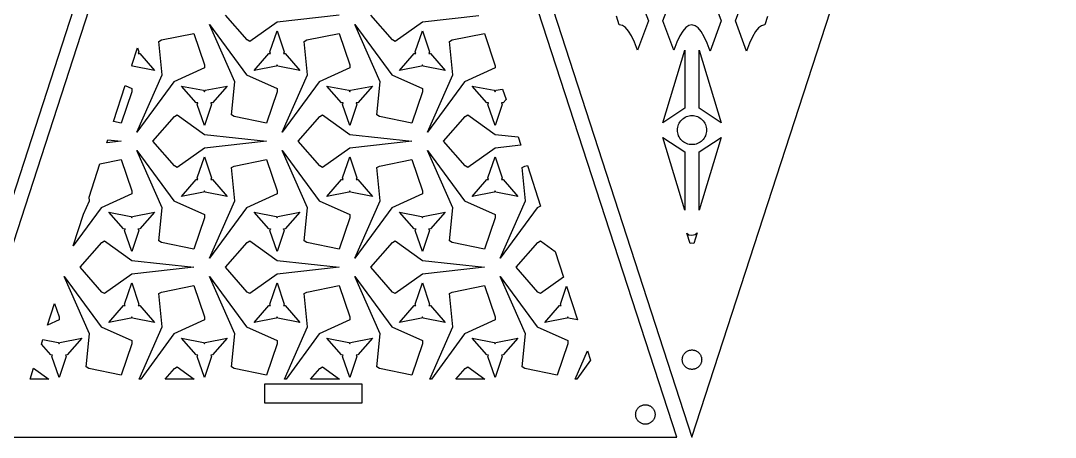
# Model space of a CAD drawing. Header units: metres. Extents: x 20 to 717, y 20 to 251.
# Drawn here: x 503.5 to 717.1, y 20 to 105.9 of the extents above; entities that cross this region are included whole.
import ezdxf

# ---------------------------------------------------------------- set-up
doc = ezdxf.new("R2010")
doc.units = ezdxf.units.M

msp = doc.modelspace()

# ---------------------------------------------------------------- linework, layer by layer
for p, q in [((485.772, 20.0001), (560.772, 250.826)), ((563.926, 250.826), (488.926, 20)), ((638.926, 20), (563.926, 250.826)), ((567.081, 250.826), (642.081, 20.0001)), ((642.081, 20.0001), (717.081, 250.826)), ((630.831, 111.826), (633.081, 105.826)), ((636.081, 105.826), (638.331, 111.826)), ((645.831, 112.071), (648.081, 105.826)), ((651.081, 105.826), (653.331, 112.071)), ((550.27, 101.907), (545.76, 107.01)), ((569.253, 107.01), (556.425, 105.59)), ((580.27, 101.907), (575.76, 107.01)), ((598.08, 106.88), (586.425, 105.59)), ((627.076, 105.013), (626.497, 106.794)), ((547.698, 93.3086), (542.512, 105.128)), ((542.512, 105.128), (550.156, 94.7285)), ((556.425, 105.59), (550.832, 101.583)), ((577.698, 93.3086), (572.512, 105.128)), ((572.512, 105.128), (580.156, 94.7285)), ((586.425, 105.59), (580.832, 101.583)), ((627.081, 105.016), (627.076, 105.013)), ((627.706, 104.888), (627.081, 105.016)), ((628.331, 104.465), (627.706, 104.888)), ((633.081, 105.826), (630.831, 99.8263)), ((638.331, 99.8263), (636.081, 105.826)), ((641.456, 104.888), (640.831, 104.465)), ((642.081, 105.016), (641.456, 104.888)), ((642.706, 104.848), (642.081, 105.016)), ((643.331, 104.383), (642.706, 104.848)), ((648.081, 105.826), (645.831, 99.5812)), ((653.331, 99.5812), (651.081, 105.826)), ((656.456, 104.848), (655.831, 104.383)), ((657.081, 105.016), (656.456, 104.848)), ((657.086, 105.015), (657.081, 105.016)), ((657.651, 106.753), (657.086, 105.015)), ((532.587, 101.902), (539.259, 103.257)), ((539.259, 103.257), (541.423, 96.8027)), ((554.929, 99.4346), (556.426, 103.787)), ((556.426, 103.787), (557.922, 99.4346)), ((562.587, 101.902), (569.259, 103.257)), ((569.259, 103.257), (571.423, 96.8027)), ((584.929, 99.4346), (586.426, 103.787)), ((586.426, 103.787), (587.922, 99.4346)), ((592.587, 101.902), (599.257, 103.256)), ((599.257, 103.256), (601.423, 96.5898)), ((628.956, 103.748), (628.331, 104.465)), ((629.581, 102.736), (628.956, 103.748)), ((630.206, 101.429), (629.581, 102.736)), ((639.581, 102.736), (638.956, 101.429)), ((640.206, 103.748), (639.581, 102.736)), ((640.831, 104.465), (640.206, 103.748)), ((643.956, 103.625), (643.331, 104.383)), ((644.581, 102.572), (643.956, 103.625)), ((645.206, 101.225), (644.581, 102.572)), ((654.581, 102.572), (653.956, 101.225)), ((655.206, 103.625), (654.581, 102.572)), ((655.831, 104.383), (655.206, 103.625)), ((532.024, 101.578), (532.587, 101.902)), ((532.697, 94.7305), (532.024, 101.578)), ((550.832, 101.583), (550.27, 101.907)), ((562.024, 101.578), (562.587, 101.902)), ((562.697, 94.7305), (562.024, 101.578)), ((580.832, 101.583), (580.27, 101.907)), ((592.024, 101.578), (592.587, 101.902)), ((592.697, 94.7305), (592.024, 101.578)), ((630.831, 99.8263), (630.206, 101.429)), ((638.956, 101.429), (638.331, 99.8263)), ((645.831, 99.5812), (645.206, 101.225)), ((653.956, 101.225), (653.331, 99.5812)), ((526.475, 96.7295), (527.63, 100.285)), ((527.63, 100.285), (527.922, 99.4346)), ((527.767, 99.127), (527.759, 99.1221)), ((527.759, 99.1221), (527.764, 99.1221)), ((527.764, 99.1221), (527.761, 99.1162)), ((527.761, 99.1162), (527.771, 99.1221)), ((527.922, 99.4346), (527.767, 99.127)), ((527.771, 99.1221), (528.114, 99.1025)), ((528.114, 99.1025), (531.135, 95.6299)), ((551.717, 95.6299), (554.738, 99.1025)), ((554.738, 99.1025), (555.083, 99.1221)), ((555.085, 99.127), (554.929, 99.4346)), ((555.083, 99.1221), (555.09, 99.1172)), ((555.093, 99.1221), (555.085, 99.127)), ((555.09, 99.1172), (555.087, 99.1221)), ((555.087, 99.1221), (555.093, 99.1221)), ((557.767, 99.127), (557.759, 99.1221)), ((557.759, 99.1221), (557.764, 99.1221)), ((557.764, 99.1221), (557.761, 99.1162)), ((557.761, 99.1162), (557.771, 99.1221)), ((557.922, 99.4346), (557.767, 99.127)), ((557.771, 99.1221), (558.114, 99.1025)), ((558.114, 99.1025), (561.135, 95.6299)), ((581.717, 95.6299), (584.738, 99.1025)), ((584.738, 99.1025), (585.083, 99.1221)), ((585.085, 99.127), (584.929, 99.4346)), ((585.083, 99.1221), (585.09, 99.1172)), ((585.093, 99.1221), (585.085, 99.127)), ((585.09, 99.1172), (585.087, 99.1221)), ((585.087, 99.1221), (585.093, 99.1221)), ((587.767, 99.127), (587.759, 99.1221)), ((587.759, 99.1221), (587.764, 99.1221)), ((587.764, 99.1221), (587.761, 99.1162)), ((587.761, 99.1162), (587.771, 99.1221)), ((587.922, 99.4346), (587.767, 99.127)), ((587.771, 99.1221), (588.114, 99.1025)), ((588.114, 99.1025), (591.135, 95.6299)), ((636.081, 84.8263), (640.581, 99.8253)), ((640.581, 99.8253), (640.581, 87.8263)), ((643.581, 87.8263), (643.581, 99.8253)), ((643.581, 99.8253), (648.081, 84.8263)), ((526.618, 96.5107), (526.475, 96.7295)), ((531.135, 95.6299), (526.618, 96.5107)), ((541.423, 96.1514), (535.157, 93.3105)), ((541.423, 96.8027), (541.423, 96.1514)), ((556.235, 96.5098), (551.717, 95.6299)), ((556.422, 96.7979), (556.235, 96.5098)), ((556.426, 96.8037), (556.422, 96.8096)), ((556.422, 96.8096), (556.422, 96.7979)), ((556.429, 96.8086), (556.426, 96.8037)), ((556.429, 96.7988), (556.429, 96.8086)), ((556.618, 96.5107), (556.429, 96.7988)), ((561.135, 95.6299), (556.618, 96.5107)), ((571.423, 96.1514), (565.157, 93.3105)), ((571.423, 96.8027), (571.423, 96.1514)), ((586.235, 96.5098), (581.717, 95.6299)), ((586.422, 96.7979), (586.235, 96.5098)), ((586.426, 96.8037), (586.422, 96.8096)), ((586.422, 96.8096), (586.422, 96.7979)), ((586.429, 96.8086), (586.426, 96.8037)), ((586.429, 96.7988), (586.429, 96.8086)), ((586.618, 96.5107), (586.429, 96.7988)), ((591.135, 95.6299), (586.618, 96.5107)), ((601.423, 96.1514), (595.157, 93.3105)), ((601.423, 96.5898), (601.423, 96.1514)), ((527.511, 82.9082), (532.697, 94.7305)), ((550.156, 94.7285), (556.422, 91.8877)), ((557.511, 82.9082), (562.697, 94.7305)), ((580.156, 94.7285), (586.422, 91.8877)), ((587.511, 82.9082), (592.697, 94.7305)), ((522.696, 85.0996), (525.097, 92.4883)), ((525.097, 92.4883), (526.422, 91.8877)), ((526.422, 91.8877), (526.422, 91.2363)), ((535.157, 93.3105), (527.511, 82.9082)), ((539.739, 88.9365), (536.717, 92.4082)), ((536.717, 92.4082), (541.236, 91.5283)), ((541.618, 91.5283), (546.135, 92.4082)), ((546.135, 92.4082), (543.115, 88.9355)), ((547.025, 86.4609), (547.698, 93.3086)), ((556.422, 91.8877), (556.422, 91.2363)), ((565.157, 93.3105), (557.511, 82.9082)), ((569.739, 88.9365), (566.717, 92.4082)), ((566.717, 92.4082), (571.236, 91.5283)), ((571.618, 91.5283), (576.135, 92.4082)), ((576.135, 92.4082), (573.115, 88.9355)), ((577.025, 86.4609), (577.698, 93.3086)), ((586.422, 91.8877), (586.422, 91.2363)), ((595.157, 93.3105), (587.511, 82.9082)), ((599.739, 88.9365), (596.717, 92.4082)), ((596.717, 92.4082), (601.236, 91.5283)), ((526.422, 91.2363), (524.259, 84.7822)), ((541.236, 91.5283), (541.423, 91.2402)), ((541.423, 91.2402), (541.423, 91.2295)), ((541.423, 91.2295), (541.427, 91.2354)), ((541.427, 91.2354), (541.43, 91.2305)), ((541.43, 91.2402), (541.618, 91.5283)), ((541.43, 91.2305), (541.43, 91.2402)), ((556.422, 91.2363), (554.259, 84.7822)), ((571.236, 91.5283), (571.423, 91.2402)), ((571.423, 91.2402), (571.423, 91.2295)), ((571.423, 91.2295), (571.426, 91.2354)), ((571.426, 91.2354), (571.43, 91.2305)), ((571.43, 91.2402), (571.618, 91.5283)), ((571.43, 91.2305), (571.43, 91.2402)), ((586.422, 91.2363), (584.259, 84.7822)), ((601.236, 91.5283), (601.423, 91.2402)), ((601.423, 91.2402), (601.423, 91.2295)), ((601.423, 91.2295), (601.427, 91.2354)), ((601.427, 91.2354), (601.43, 91.2305)), ((601.43, 91.2402), (601.618, 91.5283)), ((601.43, 91.2305), (601.43, 91.2402)), ((601.618, 91.5283), (602.982, 91.7939)), ((602.982, 91.7939), (603.694, 89.6016)), ((540.083, 88.917), (539.739, 88.9365)), ((539.929, 88.6045), (540.085, 88.9111)), ((541.426, 84.252), (539.929, 88.6045)), ((540.09, 88.9219), (540.083, 88.917)), ((540.085, 88.9111), (540.094, 88.916)), ((540.087, 88.917), (540.09, 88.9219)), ((540.094, 88.916), (540.087, 88.917)), ((542.922, 88.6045), (541.426, 84.252)), ((542.765, 88.916), (542.759, 88.916)), ((542.759, 88.916), (542.767, 88.9111)), ((542.772, 88.916), (542.761, 88.9229)), ((542.761, 88.9229), (542.765, 88.916)), ((542.767, 88.9111), (542.922, 88.6045)), ((543.115, 88.9355), (542.772, 88.916)), ((570.083, 88.917), (569.739, 88.9365)), ((569.929, 88.6045), (570.085, 88.9111)), ((571.426, 84.252), (569.929, 88.6045)), ((570.09, 88.9219), (570.083, 88.917)), ((570.085, 88.9111), (570.094, 88.916)), ((570.087, 88.917), (570.09, 88.9219)), ((570.094, 88.916), (570.087, 88.917)), ((572.922, 88.6045), (571.426, 84.252)), ((572.765, 88.916), (572.759, 88.916)), ((572.759, 88.916), (572.767, 88.9111)), ((572.772, 88.916), (572.761, 88.9229)), ((572.761, 88.9229), (572.765, 88.916)), ((572.767, 88.9111), (572.922, 88.6045)), ((573.115, 88.9355), (572.772, 88.916)), ((600.083, 88.917), (599.739, 88.9365)), ((599.929, 88.6045), (600.085, 88.9111)), ((601.426, 84.252), (599.929, 88.6045)), ((600.09, 88.9219), (600.083, 88.917)), ((600.085, 88.9111), (600.094, 88.916)), ((600.087, 88.917), (600.09, 88.9219)), ((600.094, 88.916), (600.087, 88.917)), ((602.922, 88.6045), (601.426, 84.252)), ((602.765, 88.916), (602.759, 88.916)), ((602.759, 88.916), (602.767, 88.9111)), ((602.772, 88.916), (602.761, 88.9229)), ((602.761, 88.9229), (602.765, 88.916)), ((602.767, 88.9111), (602.922, 88.6045)), ((603.115, 88.9355), (602.772, 88.916)), ((603.694, 89.6016), (603.115, 88.9355)), ((640.581, 87.8263), (636.081, 84.8263)), ((648.081, 84.8263), (643.581, 87.8263)), ((530.76, 81.0283), (535.269, 86.1309)), ((535.269, 86.1309), (535.832, 86.4551)), ((535.832, 86.4551), (541.425, 82.4492)), ((547.587, 86.1367), (547.025, 86.4609)), ((554.259, 84.7822), (547.587, 86.1367)), ((560.76, 81.0283), (565.269, 86.1309)), ((565.269, 86.1309), (565.832, 86.4551)), ((565.832, 86.4551), (571.425, 82.4492)), ((577.587, 86.1367), (577.025, 86.4609)), ((584.259, 84.7822), (577.587, 86.1367)), ((590.76, 81.0283), (595.269, 86.1309)), ((595.269, 86.1309), (595.832, 86.4551)), ((595.832, 86.4551), (601.425, 82.4492)), ((639.761, 85.2296), (639.96, 85.4474)), ((639.96, 85.4474), (640.177, 85.6456)), ((640.177, 85.6456), (640.414, 85.8204)), ((640.414, 85.8204), (640.667, 85.9728)), ((640.667, 85.9728), (640.932, 86.0988)), ((640.932, 86.0988), (641.21, 86.1974)), ((641.21, 86.1974), (641.496, 86.2687)), ((641.496, 86.2687), (641.787, 86.3116)), ((641.787, 86.3116), (642.081, 86.3263)), ((642.081, 86.3263), (642.375, 86.3116)), ((642.375, 86.3116), (642.666, 86.2687)), ((642.666, 86.2687), (642.952, 86.1974)), ((642.952, 86.1974), (643.229, 86.0988)), ((643.229, 86.0988), (643.495, 85.9728)), ((643.495, 85.9728), (643.748, 85.8204)), ((643.748, 85.8204), (643.984, 85.6456)), ((643.984, 85.6456), (644.202, 85.4474)), ((644.202, 85.4474), (644.4, 85.2296)), ((524.259, 84.7822), (522.696, 85.0996)), ((639.081, 83.3263), (639.095, 83.6202)), ((639.095, 83.0323), (639.081, 83.3263)), ((639.095, 83.6202), (639.138, 83.9113)), ((639.138, 83.9113), (639.21, 84.1974)), ((639.21, 84.1974), (639.309, 84.4747)), ((639.309, 84.4747), (639.435, 84.7404)), ((639.435, 84.7404), (639.587, 84.9933)), ((639.587, 84.9933), (639.761, 85.2296)), ((644.4, 85.2296), (644.575, 84.9933)), ((644.575, 84.9933), (644.726, 84.7404)), ((644.726, 84.7404), (644.852, 84.4747)), ((644.852, 84.4747), (644.952, 84.1974)), ((644.952, 84.1974), (645.023, 83.9113)), ((645.023, 83.9113), (645.066, 83.6202)), ((645.066, 83.6202), (645.081, 83.3263)), ((645.081, 83.3263), (645.066, 83.0323)), ((521.266, 80.6982), (521.473, 81.3369)), ((521.473, 81.3369), (524.253, 81.0283)), ((541.425, 82.4492), (554.253, 81.0283)), ((571.425, 82.4492), (584.253, 81.0283)), ((601.425, 82.4492), (606.189, 81.9219)), ((606.189, 81.9219), (606.75, 80.1982)), ((636.081, 81.8263), (640.581, 78.8263)), ((640.581, 66.8273), (636.081, 81.8263)), ((639.138, 82.7413), (639.095, 83.0323)), ((639.21, 82.4552), (639.138, 82.7413)), ((639.309, 82.1779), (639.21, 82.4552)), ((639.435, 81.9122), (639.309, 82.1779)), ((639.587, 81.6593), (639.435, 81.9122)), ((639.761, 81.423), (639.587, 81.6593)), ((639.96, 81.2052), (639.761, 81.423)), ((640.177, 81.007), (639.96, 81.2052)), ((643.581, 78.8263), (648.081, 81.8263)), ((648.081, 81.8263), (643.581, 66.8273)), ((644.202, 81.2052), (643.984, 81.007)), ((644.4, 81.423), (644.202, 81.2052)), ((644.575, 81.6593), (644.4, 81.423)), ((644.726, 81.9122), (644.575, 81.6593)), ((644.852, 82.1779), (644.726, 81.9122)), ((644.952, 82.4552), (644.852, 82.1779)), ((645.023, 82.7413), (644.952, 82.4552)), ((645.066, 83.0323), (645.023, 82.7413)), ((524.253, 81.0283), (521.266, 80.6982)), ((532.698, 67.3281), (527.512, 79.1475)), ((527.512, 79.1475), (535.156, 68.7471)), ((535.27, 75.9268), (530.76, 81.0283)), ((541.425, 79.6094), (535.832, 75.6025)), ((554.253, 81.0283), (541.425, 79.6094)), ((562.698, 67.3281), (557.512, 79.1475)), ((557.512, 79.1475), (565.156, 68.7471)), ((565.27, 75.9268), (560.76, 81.0283)), ((571.425, 79.6094), (565.832, 75.6025)), ((584.253, 81.0283), (571.425, 79.6094)), ((592.698, 67.3281), (587.512, 79.1475)), ((587.512, 79.1475), (595.156, 68.7471)), ((595.27, 75.9268), (590.76, 81.0283)), ((601.425, 79.6094), (595.832, 75.6025)), ((606.75, 80.1982), (601.425, 79.6094)), ((640.414, 80.8322), (640.177, 81.007)), ((640.667, 80.6798), (640.414, 80.8322)), ((640.932, 80.5548), (640.667, 80.6798)), ((641.21, 80.4552), (640.932, 80.5548)), ((641.496, 80.3839), (641.21, 80.4552)), ((641.787, 80.3409), (641.496, 80.3839)), ((642.081, 80.3263), (641.787, 80.3409)), ((642.375, 80.3409), (642.081, 80.3263)), ((642.666, 80.3839), (642.375, 80.3409)), ((642.952, 80.4552), (642.666, 80.3839)), ((643.229, 80.5548), (642.952, 80.4552)), ((643.495, 80.6798), (643.229, 80.5548)), ((643.748, 80.8322), (643.495, 80.6798)), ((643.984, 81.007), (643.748, 80.8322)), ((519.864, 76.3838), (524.259, 77.2754)), ((524.259, 77.2754), (526.423, 70.8213)), ((539.929, 73.4541), (541.426, 77.8057)), ((541.426, 77.8057), (542.922, 73.4541)), ((547.587, 75.9219), (554.259, 77.2754)), ((554.259, 77.2754), (556.423, 70.8213)), ((569.929, 73.4541), (571.426, 77.8057)), ((571.426, 77.8057), (572.922, 73.4541)), ((577.587, 75.9219), (584.259, 77.2754)), ((584.259, 77.2754), (586.423, 70.8213)), ((599.929, 73.4541), (601.426, 77.8057)), ((601.426, 77.8057), (602.922, 73.4541)), ((640.581, 78.8263), (640.581, 66.8273)), ((643.581, 66.8273), (643.581, 78.8263)), ((517.625, 69.4902), (519.864, 76.3838)), ((535.832, 75.6025), (535.27, 75.9268)), ((547.024, 75.5967), (547.587, 75.9219)), ((547.697, 68.749), (547.024, 75.5967)), ((565.832, 75.6025), (565.27, 75.9268)), ((577.024, 75.5967), (577.587, 75.9219)), ((577.697, 68.749), (577.024, 75.5967)), ((595.832, 75.6025), (595.27, 75.9268)), ((607.024, 75.5967), (607.587, 75.9219)), ((607.697, 68.749), (607.024, 75.5967)), ((607.587, 75.9219), (608.104, 76.0273)), ((608.104, 76.0273), (610.832, 67.6357)), ((536.717, 69.6494), (539.738, 73.1211)), ((539.738, 73.1211), (540.083, 73.1406)), ((540.085, 73.1465), (539.929, 73.4541)), ((540.083, 73.1406), (540.09, 73.1357)), ((540.093, 73.1416), (540.085, 73.1465)), ((540.087, 73.1406), (540.093, 73.1416)), ((540.09, 73.1357), (540.087, 73.1406)), ((542.767, 73.1465), (542.759, 73.1416)), ((542.759, 73.1416), (542.764, 73.1406)), ((542.764, 73.1406), (542.761, 73.1357)), ((542.761, 73.1357), (542.771, 73.1406)), ((542.922, 73.4541), (542.767, 73.1465)), ((542.771, 73.1406), (543.114, 73.1221)), ((543.114, 73.1221), (546.135, 69.6494)), ((566.717, 69.6494), (569.738, 73.1211)), ((569.738, 73.1211), (570.083, 73.1406)), ((570.085, 73.1465), (569.929, 73.4541)), ((570.083, 73.1406), (570.09, 73.1357)), ((570.093, 73.1416), (570.085, 73.1465)), ((570.087, 73.1406), (570.093, 73.1416)), ((570.09, 73.1357), (570.087, 73.1406)), ((572.767, 73.1465), (572.759, 73.1416)), ((572.759, 73.1416), (572.764, 73.1406)), ((572.764, 73.1406), (572.761, 73.1357)), ((572.761, 73.1357), (572.771, 73.1406)), ((572.922, 73.4541), (572.767, 73.1465)), ((572.771, 73.1406), (573.114, 73.1221)), ((573.114, 73.1221), (576.135, 69.6494)), ((596.717, 69.6494), (599.738, 73.1211)), ((599.738, 73.1211), (600.083, 73.1406)), ((600.085, 73.1465), (599.929, 73.4541)), ((600.083, 73.1406), (600.09, 73.1357)), ((600.093, 73.1416), (600.085, 73.1465)), ((600.087, 73.1406), (600.093, 73.1416)), ((600.09, 73.1357), (600.087, 73.1406)), ((602.767, 73.1465), (602.759, 73.1416)), ((602.759, 73.1416), (602.764, 73.1406)), ((602.764, 73.1406), (602.761, 73.1357)), ((602.761, 73.1357), (602.771, 73.1406)), ((602.922, 73.4541), (602.767, 73.1465)), ((602.771, 73.1406), (603.114, 73.1221)), ((603.114, 73.1221), (606.135, 69.6494)), ((526.423, 70.8213), (526.423, 70.1699)), ((541.235, 70.5293), (536.717, 69.6494)), ((541.422, 70.8174), (541.235, 70.5293)), ((541.426, 70.8223), (541.422, 70.8281)), ((541.422, 70.8281), (541.422, 70.8174)), ((541.429, 70.8271), (541.426, 70.8223)), ((541.429, 70.8184), (541.429, 70.8271)), ((541.618, 70.5293), (541.429, 70.8184)), ((546.135, 69.6494), (541.618, 70.5293)), ((556.423, 70.8213), (556.423, 70.1699)), ((571.235, 70.5293), (566.717, 69.6494)), ((571.422, 70.8174), (571.235, 70.5293)), ((571.426, 70.8223), (571.422, 70.8281)), ((571.422, 70.8281), (571.422, 70.8174)), ((571.429, 70.8271), (571.426, 70.8223)), ((571.429, 70.8184), (571.429, 70.8271)), ((571.618, 70.5293), (571.429, 70.8184)), ((576.135, 69.6494), (571.618, 70.5293)), ((586.423, 70.8213), (586.423, 70.1699)), ((601.235, 70.5293), (596.717, 69.6494)), ((601.422, 70.8174), (601.235, 70.5293)), ((601.426, 70.8223), (601.422, 70.8281)), ((601.422, 70.8281), (601.422, 70.8174)), ((601.429, 70.8271), (601.426, 70.8223)), ((601.429, 70.8184), (601.429, 70.8271)), ((601.618, 70.5293), (601.429, 70.8184)), ((606.135, 69.6494), (601.618, 70.5293)), ((516.487, 65.9912), (517.697, 68.749)), ((517.697, 68.749), (517.625, 69.4902)), ((526.423, 70.1699), (520.157, 67.3301)), ((535.156, 68.7471), (541.422, 65.9062)), ((542.511, 56.9277), (547.697, 68.749)), ((556.423, 70.1699), (550.157, 67.3301)), ((565.156, 68.7471), (571.422, 65.9062)), ((572.511, 56.9277), (577.697, 68.749)), ((586.423, 70.1699), (580.157, 67.3301)), ((595.156, 68.7471), (601.422, 65.9062)), ((602.511, 56.9277), (607.697, 68.749)), ((520.157, 67.3301), (514.359, 59.4424)), ((524.739, 62.9551), (521.717, 66.4277)), ((521.717, 66.4277), (526.236, 65.5479)), ((526.618, 65.5469), (531.135, 66.4277)), ((531.135, 66.4277), (528.115, 62.9551)), ((532.025, 60.4805), (532.698, 67.3281)), ((550.157, 67.3301), (542.511, 56.9277)), ((554.739, 62.9551), (551.717, 66.4277)), ((551.717, 66.4277), (556.236, 65.5479)), ((556.618, 65.5469), (561.135, 66.4277)), ((561.135, 66.4277), (558.115, 62.9551)), ((562.025, 60.4805), (562.698, 67.3281)), ((580.157, 67.3301), (572.511, 56.9277)), ((584.739, 62.9551), (581.717, 66.4277)), ((581.717, 66.4277), (586.236, 65.5479)), ((586.618, 65.5469), (591.135, 66.4277)), ((591.135, 66.4277), (588.115, 62.9551)), ((592.025, 60.4805), (592.698, 67.3281)), ((610.157, 67.3301), (602.511, 56.9277)), ((610.832, 67.6357), (610.157, 67.3301)), ((514.359, 59.4424), (516.487, 65.9912)), ((526.236, 65.5479), (526.423, 65.2598)), ((526.423, 65.2598), (526.423, 65.249)), ((526.423, 65.249), (526.427, 65.2539)), ((526.427, 65.2539), (526.43, 65.249)), ((526.43, 65.2588), (526.618, 65.5469)), ((526.43, 65.249), (526.43, 65.2588)), ((541.422, 65.2559), (539.259, 58.8008)), ((541.422, 65.9062), (541.422, 65.2559)), ((556.236, 65.5479), (556.423, 65.2598)), ((556.423, 65.2598), (556.423, 65.249)), ((556.423, 65.249), (556.426, 65.2539)), ((556.426, 65.2539), (556.43, 65.249)), ((556.43, 65.2588), (556.618, 65.5469)), ((556.43, 65.249), (556.43, 65.2588)), ((571.422, 65.2559), (569.259, 58.8008)), ((571.422, 65.9062), (571.422, 65.2559)), ((586.236, 65.5479), (586.423, 65.2598)), ((586.423, 65.2598), (586.423, 65.249)), ((586.423, 65.249), (586.427, 65.2539)), ((586.427, 65.2539), (586.43, 65.249)), ((586.43, 65.2588), (586.618, 65.5469)), ((586.43, 65.249), (586.43, 65.2588)), ((601.422, 65.2559), (599.259, 58.8008)), ((601.422, 65.9062), (601.422, 65.2559)), ((525.083, 62.9365), (524.739, 62.9551)), ((524.929, 62.623), (525.085, 62.9297)), ((526.426, 58.2715), (524.929, 62.623)), ((525.09, 62.9414), (525.083, 62.9365)), ((525.085, 62.9297), (525.094, 62.9355)), ((525.087, 62.9365), (525.09, 62.9414)), ((525.094, 62.9355), (525.087, 62.9365)), ((527.922, 62.623), (526.426, 58.2715)), ((527.765, 62.9355), (527.759, 62.9355)), ((527.759, 62.9355), (527.767, 62.9307)), ((527.772, 62.9355), (527.761, 62.9414)), ((527.761, 62.9414), (527.765, 62.9355)), ((527.767, 62.9307), (527.922, 62.623)), ((528.115, 62.9551), (527.772, 62.9355)), ((555.083, 62.9365), (554.739, 62.9551)), ((554.929, 62.623), (555.085, 62.9297)), ((556.426, 58.2715), (554.929, 62.623)), ((555.09, 62.9414), (555.083, 62.9365)), ((555.085, 62.9297), (555.094, 62.9355)), ((555.087, 62.9365), (555.09, 62.9414)), ((555.094, 62.9355), (555.087, 62.9365)), ((557.922, 62.623), (556.426, 58.2715)), ((557.765, 62.9355), (557.759, 62.9355)), ((557.759, 62.9355), (557.767, 62.9307)), ((557.772, 62.9355), (557.761, 62.9414)), ((557.761, 62.9414), (557.765, 62.9355)), ((557.767, 62.9307), (557.922, 62.623)), ((558.115, 62.9551), (557.772, 62.9355)), ((585.083, 62.9365), (584.739, 62.9551)), ((584.929, 62.623), (585.085, 62.9297)), ((586.426, 58.2715), (584.929, 62.623)), ((585.09, 62.9414), (585.083, 62.9365)), ((585.085, 62.9297), (585.094, 62.9355)), ((585.087, 62.9365), (585.09, 62.9414)), ((585.094, 62.9355), (585.087, 62.9365)), ((587.922, 62.623), (586.426, 58.2715)), ((587.765, 62.9355), (587.759, 62.9355)), ((587.759, 62.9355), (587.767, 62.9307)), ((587.772, 62.9355), (587.761, 62.9414)), ((587.761, 62.9414), (587.765, 62.9355)), ((587.767, 62.9307), (587.922, 62.623)), ((588.115, 62.9551), (587.772, 62.9355)), ((641.72, 59.9415), (641.036, 62.048)), ((641.036, 62.048), (641.456, 61.7648)), ((643.155, 62.1378), (642.434, 59.92)), ((642.706, 61.8048), (643.155, 62.1378)), ((515.76, 55.0479), (520.269, 60.1494)), ((520.269, 60.1494), (520.832, 60.4746)), ((520.832, 60.4746), (526.425, 56.4688)), ((532.587, 60.1553), (532.025, 60.4805)), ((539.259, 58.8008), (532.587, 60.1553)), ((545.76, 55.0479), (550.269, 60.1494)), ((550.269, 60.1494), (550.832, 60.4746)), ((550.832, 60.4746), (556.425, 56.4688)), ((562.587, 60.1553), (562.025, 60.4805)), ((569.259, 58.8008), (562.587, 60.1553)), ((575.76, 55.0479), (580.269, 60.1494)), ((580.269, 60.1494), (580.832, 60.4746)), ((580.832, 60.4746), (586.425, 56.4688)), ((592.587, 60.1553), (592.025, 60.4805)), ((599.259, 58.8008), (592.587, 60.1553)), ((605.76, 55.0479), (610.269, 60.1494)), ((610.269, 60.1494), (610.832, 60.4746)), ((610.832, 60.4746), (613.863, 58.3037)), ((641.456, 61.7648), (642.081, 61.6368)), ((642.081, 60.0157), (641.72, 59.9415)), ((642.081, 61.6368), (642.706, 61.8048)), ((642.434, 59.92), (642.081, 60.0157)), ((613.863, 58.3037), (615.58, 53.0225)), ((526.425, 56.4688), (539.253, 55.0479)), ((556.425, 56.4688), (569.253, 55.0479)), ((586.425, 56.4688), (599.253, 55.0479)), ((520.27, 49.9453), (515.76, 55.0479)), ((526.425, 53.6279), (520.832, 49.6221)), ((539.253, 55.0479), (526.425, 53.6279)), ((550.27, 49.9453), (545.76, 55.0479)), ((556.425, 53.6279), (550.832, 49.6221)), ((569.253, 55.0479), (556.425, 53.6279)), ((580.27, 49.9453), (575.76, 55.0479)), ((586.425, 53.6279), (580.832, 49.6221)), ((599.253, 55.0479), (586.425, 53.6279)), ((610.27, 49.9453), (605.76, 55.0479)), ((517.698, 41.3467), (512.512, 53.166)), ((512.512, 53.166), (520.156, 42.7666)), ((524.929, 47.4727), (526.426, 51.8252)), ((526.426, 51.8252), (527.922, 47.4727)), ((532.587, 49.9414), (539.259, 51.2949)), ((539.259, 51.2949), (541.423, 44.8408)), ((547.698, 41.3467), (542.512, 53.166)), ((542.512, 53.166), (550.156, 42.7666)), ((554.929, 47.4727), (556.426, 51.8252)), ((556.426, 51.8252), (557.922, 47.4727)), ((562.587, 49.9414), (569.259, 51.2949)), ((569.259, 51.2949), (571.423, 44.8408)), ((577.698, 41.3467), (572.512, 53.166)), ((572.512, 53.166), (580.156, 42.7666)), ((584.929, 47.4727), (586.426, 51.8252)), ((586.426, 51.8252), (587.922, 47.4727)), ((592.587, 49.9414), (599.259, 51.2949)), ((599.259, 51.2949), (601.423, 44.8408)), ((607.698, 41.3467), (602.512, 53.166)), ((602.512, 53.166), (610.156, 42.7666)), ((615.58, 53.0225), (610.832, 49.6221)), ((520.832, 49.6221), (520.27, 49.9453)), ((532.024, 49.6162), (532.587, 49.9414)), ((532.697, 42.7686), (532.024, 49.6162)), ((550.832, 49.6221), (550.27, 49.9453)), ((562.024, 49.6162), (562.587, 49.9414)), ((562.697, 42.7686), (562.024, 49.6162)), ((580.832, 49.6221), (580.27, 49.9453)), ((592.024, 49.6162), (592.587, 49.9414)), ((592.697, 42.7686), (592.024, 49.6162)), ((610.832, 49.6221), (610.27, 49.9453)), ((614.929, 47.4727), (616.191, 51.1406)), ((616.191, 51.1406), (618.449, 44.1924)), ((509.054, 43.1152), (510.505, 47.5801)), ((510.505, 47.5801), (511.423, 44.8408)), ((521.717, 43.668), (524.738, 47.1406)), ((524.738, 47.1406), (525.083, 47.1602)), ((525.085, 47.166), (524.929, 47.4727)), ((525.083, 47.1602), (525.09, 47.1553)), ((525.093, 47.1602), (525.085, 47.166)), ((525.09, 47.1553), (525.087, 47.1602)), ((525.087, 47.1602), (525.093, 47.1602)), ((527.767, 47.165), (527.759, 47.1602)), ((527.759, 47.1602), (527.764, 47.1602)), ((527.764, 47.1602), (527.761, 47.1543)), ((527.761, 47.1543), (527.771, 47.1602)), ((527.922, 47.4727), (527.767, 47.165)), ((527.771, 47.1602), (528.114, 47.1406)), ((528.114, 47.1406), (531.135, 43.668)), ((551.717, 43.668), (554.738, 47.1406)), ((554.738, 47.1406), (555.083, 47.1602)), ((555.085, 47.166), (554.929, 47.4727)), ((555.083, 47.1602), (555.09, 47.1553)), ((555.093, 47.1602), (555.085, 47.166)), ((555.09, 47.1553), (555.087, 47.1602)), ((555.087, 47.1602), (555.093, 47.1602)), ((557.767, 47.165), (557.759, 47.1602)), ((557.759, 47.1602), (557.764, 47.1602)), ((557.764, 47.1602), (557.761, 47.1543)), ((557.761, 47.1543), (557.771, 47.1602)), ((557.922, 47.4727), (557.767, 47.165)), ((557.771, 47.1602), (558.114, 47.1406)), ((558.114, 47.1406), (561.135, 43.668)), ((581.717, 43.668), (584.738, 47.1406)), ((584.738, 47.1406), (585.083, 47.1602)), ((585.085, 47.166), (584.929, 47.4727)), ((585.083, 47.1602), (585.09, 47.1553)), ((585.093, 47.1602), (585.085, 47.166)), ((585.09, 47.1553), (585.087, 47.1602)), ((585.087, 47.1602), (585.093, 47.1602)), ((587.767, 47.165), (587.759, 47.1602)), ((587.759, 47.1602), (587.764, 47.1602)), ((587.764, 47.1602), (587.761, 47.1543)), ((587.761, 47.1543), (587.771, 47.1602)), ((587.922, 47.4727), (587.767, 47.165)), ((587.771, 47.1602), (588.114, 47.1406)), ((588.114, 47.1406), (591.135, 43.668)), ((611.717, 43.668), (614.738, 47.1406)), ((614.738, 47.1406), (615.083, 47.1602)), ((615.085, 47.166), (614.929, 47.4727)), ((615.083, 47.1602), (615.09, 47.1553)), ((615.093, 47.1602), (615.085, 47.166)), ((615.09, 47.1553), (615.087, 47.1602)), ((615.087, 47.1602), (615.093, 47.1602)), ((511.423, 44.1895), (509.054, 43.1152)), ((511.423, 44.8408), (511.423, 44.1895)), ((520.156, 42.7666), (526.422, 39.9258)), ((526.235, 44.5479), (521.717, 43.668)), ((526.422, 44.8359), (526.235, 44.5479)), ((526.426, 44.8418), (526.422, 44.8477)), ((526.422, 44.8477), (526.422, 44.8359)), ((526.429, 44.8467), (526.426, 44.8418)), ((526.429, 44.8369), (526.429, 44.8467)), ((526.618, 44.5488), (526.429, 44.8369)), ((531.135, 43.668), (526.618, 44.5488)), ((527.973, 32), (532.697, 42.7686)), ((541.423, 44.1895), (535.157, 41.3486)), ((541.423, 44.8408), (541.423, 44.1895)), ((550.156, 42.7666), (556.422, 39.9258)), ((556.235, 44.5479), (551.717, 43.668)), ((556.422, 44.8359), (556.235, 44.5479)), ((556.426, 44.8418), (556.422, 44.8477)), ((556.422, 44.8477), (556.422, 44.8359)), ((556.429, 44.8467), (556.426, 44.8418)), ((556.429, 44.8369), (556.429, 44.8467)), ((556.618, 44.5488), (556.429, 44.8369)), ((561.135, 43.668), (556.618, 44.5488)), ((557.973, 32), (562.697, 42.7686)), ((571.423, 44.1895), (565.157, 41.3486)), ((571.423, 44.8408), (571.423, 44.1895)), ((580.156, 42.7666), (586.422, 39.9258)), ((586.235, 44.5479), (581.717, 43.668)), ((586.422, 44.8359), (586.235, 44.5479)), ((586.426, 44.8418), (586.422, 44.8477)), ((586.422, 44.8477), (586.422, 44.8359)), ((586.429, 44.8467), (586.426, 44.8418)), ((586.429, 44.8369), (586.429, 44.8467)), ((586.618, 44.5488), (586.429, 44.8369)), ((591.135, 43.668), (586.618, 44.5488)), ((587.973, 32), (592.697, 42.7686)), ((601.423, 44.1895), (595.157, 41.3486)), ((601.423, 44.8408), (601.423, 44.1895)), ((610.156, 42.7666), (616.422, 39.9258)), ((616.235, 44.5479), (611.717, 43.668)), ((616.422, 44.8359), (616.235, 44.5479)), ((616.426, 44.8418), (616.422, 44.8477)), ((616.422, 44.8477), (616.422, 44.8359)), ((616.429, 44.8467), (616.426, 44.8418)), ((616.429, 44.8369), (616.429, 44.8467)), ((616.618, 44.5488), (616.429, 44.8369)), ((618.449, 44.1924), (616.618, 44.5488)), ((517.025, 34.499), (517.698, 41.3467)), ((535.157, 41.3486), (528.286, 32)), ((547.025, 34.499), (547.698, 41.3467)), ((565.157, 41.3486), (558.286, 32)), ((577.025, 34.499), (577.698, 41.3467)), ((595.157, 41.3486), (588.286, 32)), ((607.025, 34.499), (607.698, 41.3467)), ((507.788, 39.2168), (508.1, 40.1777)), ((509.739, 36.9746), (507.788, 39.2168)), ((508.1, 40.1777), (511.236, 39.5664)), ((511.236, 39.5664), (511.423, 39.2793)), ((511.423, 39.2793), (511.423, 39.2676)), ((511.423, 39.2676), (511.427, 39.2734)), ((511.427, 39.2734), (511.43, 39.2686)), ((511.43, 39.2783), (511.618, 39.5664)), ((511.43, 39.2686), (511.43, 39.2783)), ((511.618, 39.5664), (516.135, 40.4463)), ((516.135, 40.4463), (513.115, 36.9736)), ((526.422, 39.2744), (524.259, 32.8203)), ((526.422, 39.9258), (526.422, 39.2744)), ((539.739, 36.9746), (536.717, 40.4463)), ((536.717, 40.4463), (541.236, 39.5664)), ((541.236, 39.5664), (541.423, 39.2793)), ((541.423, 39.2793), (541.423, 39.2676)), ((541.423, 39.2676), (541.427, 39.2734)), ((541.427, 39.2734), (541.43, 39.2686)), ((541.43, 39.2783), (541.618, 39.5664)), ((541.43, 39.2686), (541.43, 39.2783)), ((541.618, 39.5664), (546.135, 40.4463)), ((546.135, 40.4463), (543.115, 36.9736)), ((556.422, 39.2744), (554.259, 32.8203)), ((556.422, 39.9258), (556.422, 39.2744)), ((569.739, 36.9746), (566.717, 40.4463)), ((566.717, 40.4463), (571.236, 39.5664)), ((571.236, 39.5664), (571.423, 39.2793)), ((571.423, 39.2793), (571.423, 39.2676)), ((571.423, 39.2676), (571.426, 39.2734)), ((571.426, 39.2734), (571.43, 39.2686)), ((571.43, 39.2783), (571.618, 39.5664)), ((571.43, 39.2686), (571.43, 39.2783)), ((571.618, 39.5664), (576.135, 40.4463)), ((576.135, 40.4463), (573.115, 36.9736)), ((586.422, 39.2744), (584.259, 32.8203)), ((586.422, 39.9258), (586.422, 39.2744)), ((599.739, 36.9746), (596.717, 40.4463)), ((596.717, 40.4463), (601.236, 39.5664)), ((601.236, 39.5664), (601.423, 39.2793)), ((601.423, 39.2793), (601.423, 39.2676)), ((601.423, 39.2676), (601.427, 39.2734)), ((601.427, 39.2734), (601.43, 39.2686)), ((601.43, 39.2783), (601.618, 39.5664)), ((601.43, 39.2686), (601.43, 39.2783)), ((601.618, 39.5664), (606.135, 40.4463)), ((606.135, 40.4463), (603.115, 36.9736)), ((616.422, 39.2744), (614.259, 32.8203)), ((616.422, 39.9258), (616.422, 39.2744)), ((510.083, 36.9551), (509.739, 36.9746)), ((509.929, 36.6426), (510.085, 36.9492)), ((511.426, 32.29), (509.929, 36.6426)), ((510.09, 36.96), (510.083, 36.9551)), ((510.085, 36.9492), (510.094, 36.9551)), ((510.087, 36.9551), (510.09, 36.96)), ((510.094, 36.9551), (510.087, 36.9551)), ((512.922, 36.6426), (511.426, 32.29)), ((512.765, 36.9551), (512.759, 36.9541)), ((512.759, 36.9541), (512.767, 36.9502)), ((512.772, 36.9551), (512.761, 36.9609)), ((512.761, 36.9609), (512.765, 36.9551)), ((512.767, 36.9502), (512.922, 36.6426)), ((513.115, 36.9736), (512.772, 36.9551)), ((540.083, 36.9551), (539.739, 36.9746)), ((539.929, 36.6426), (540.085, 36.9492)), ((541.426, 32.29), (539.929, 36.6426)), ((540.09, 36.96), (540.083, 36.9551)), ((540.085, 36.9492), (540.094, 36.9551)), ((540.087, 36.9551), (540.09, 36.96)), ((540.094, 36.9551), (540.087, 36.9551)), ((542.922, 36.6426), (541.426, 32.29)), ((542.765, 36.9551), (542.759, 36.9541)), ((542.759, 36.9541), (542.767, 36.9502)), ((542.772, 36.9551), (542.761, 36.9609)), ((542.761, 36.9609), (542.765, 36.9551)), ((542.767, 36.9502), (542.922, 36.6426)), ((543.115, 36.9736), (542.772, 36.9551)), ((570.083, 36.9551), (569.739, 36.9746)), ((569.929, 36.6426), (570.085, 36.9492)), ((571.426, 32.29), (569.929, 36.6426)), ((570.09, 36.96), (570.083, 36.9551)), ((570.085, 36.9492), (570.094, 36.9551)), ((570.087, 36.9551), (570.09, 36.96)), ((570.094, 36.9551), (570.087, 36.9551)), ((572.922, 36.6426), (571.426, 32.29)), ((572.765, 36.9551), (572.759, 36.9541)), ((572.759, 36.9541), (572.767, 36.9502)), ((572.772, 36.9551), (572.761, 36.9609)), ((572.761, 36.9609), (572.765, 36.9551)), ((572.767, 36.9502), (572.922, 36.6426)), ((573.115, 36.9736), (572.772, 36.9551)), ((600.083, 36.9551), (599.739, 36.9746)), ((599.929, 36.6426), (600.085, 36.9492)), ((601.426, 32.29), (599.929, 36.6426)), ((600.09, 36.96), (600.083, 36.9551)), ((600.085, 36.9492), (600.094, 36.9551)), ((600.087, 36.9551), (600.09, 36.96)), ((600.094, 36.9551), (600.087, 36.9551)), ((602.922, 36.6426), (601.426, 32.29)), ((602.765, 36.9551), (602.759, 36.9541)), ((602.759, 36.9541), (602.767, 36.9502)), ((602.772, 36.9551), (602.761, 36.9609)), ((602.761, 36.9609), (602.765, 36.9551)), ((602.767, 36.9502), (602.922, 36.6426)), ((603.115, 36.9736), (602.772, 36.9551)), ((617.973, 32), (620.522, 37.8096)), ((620.522, 37.8096), (621.145, 35.8916)), ((640.096, 36.2501), (640.116, 36.3751)), ((640.116, 36.3751), (640.143, 36.4972)), ((640.143, 36.4972), (640.178, 36.6183)), ((640.178, 36.6183), (640.221, 36.7365)), ((640.221, 36.7365), (640.271, 36.8517)), ((640.271, 36.8517), (640.328, 36.963)), ((640.328, 36.963), (640.392, 37.0714)), ((640.392, 37.0714), (640.463, 37.1749)), ((640.463, 37.1749), (640.54, 37.2755)), ((640.54, 37.2755), (640.623, 37.3693)), ((640.623, 37.3693), (640.712, 37.4581)), ((640.712, 37.4581), (640.806, 37.5411)), ((640.806, 37.5411), (640.905, 37.6183)), ((640.905, 37.6183), (641.009, 37.6886)), ((641.009, 37.6886), (641.117, 37.7521)), ((641.117, 37.7521), (641.229, 37.8097)), ((641.229, 37.8097), (641.344, 37.8595)), ((641.344, 37.8595), (641.463, 37.9025)), ((641.463, 37.9025), (641.584, 37.9376)), ((641.584, 37.9376), (641.706, 37.964)), ((641.706, 37.964), (641.83, 37.9845)), ((641.83, 37.9845), (641.955, 37.9962)), ((641.955, 37.9962), (642.081, 38.0001)), ((642.081, 38.0001), (642.207, 37.9962)), ((642.207, 37.9962), (642.332, 37.9845)), ((642.332, 37.9845), (642.456, 37.964)), ((642.456, 37.964), (642.578, 37.9376)), ((642.578, 37.9376), (642.699, 37.9025)), ((642.699, 37.9025), (642.817, 37.8595)), ((642.817, 37.8595), (642.932, 37.8097)), ((642.932, 37.8097), (643.045, 37.7521)), ((643.045, 37.7521), (643.152, 37.6886)), ((643.152, 37.6886), (643.256, 37.6183)), ((643.256, 37.6183), (643.355, 37.5411)), ((643.355, 37.5411), (643.45, 37.4581)), ((643.45, 37.4581), (643.539, 37.3693)), ((643.539, 37.3693), (643.622, 37.2755)), ((643.622, 37.2755), (643.699, 37.1749)), ((643.699, 37.1749), (643.769, 37.0714)), ((643.769, 37.0714), (643.834, 36.963)), ((643.834, 36.963), (643.89, 36.8517)), ((643.89, 36.8517), (643.94, 36.7365)), ((643.94, 36.7365), (643.983, 36.6183)), ((643.983, 36.6183), (644.018, 36.4972)), ((644.018, 36.4972), (644.046, 36.3751)), ((644.046, 36.3751), (644.065, 36.2501)), ((505.443, 32), (506.173, 34.249)), ((506.173, 34.249), (509.314, 32)), ((517.587, 34.1748), (517.025, 34.499)), ((524.259, 32.8203), (517.587, 34.1748)), ((535.269, 34.1689), (535.832, 34.4941)), ((535.832, 34.4941), (539.314, 32)), ((547.587, 34.1748), (547.025, 34.499)), ((554.259, 32.8203), (547.587, 34.1748)), ((565.269, 34.1689), (565.832, 34.4941)), ((565.832, 34.4941), (569.314, 32)), ((577.587, 34.1748), (577.025, 34.499)), ((584.259, 32.8203), (577.587, 34.1748)), ((595.269, 34.1689), (595.832, 34.4941)), ((595.832, 34.4941), (599.314, 32)), ((607.587, 34.1748), (607.025, 34.499)), ((614.259, 32.8203), (607.587, 34.1748)), ((621.145, 35.8916), (618.286, 32)), ((640.081, 36.0001), (640.085, 36.1251)), ((640.085, 35.8741), (640.081, 36.0001)), ((640.085, 36.1251), (640.096, 36.2501)), ((640.096, 35.7491), (640.085, 35.8741)), ((640.116, 35.6251), (640.096, 35.7491)), ((640.143, 35.5021), (640.116, 35.6251)), ((640.178, 35.382), (640.143, 35.5021)), ((640.221, 35.2648), (640.178, 35.382)), ((640.271, 35.1486), (640.221, 35.2648)), ((640.328, 35.0363), (640.271, 35.1486)), ((640.392, 34.9279), (640.328, 35.0363)), ((640.463, 34.8243), (640.392, 34.9279)), ((640.54, 34.7257), (640.463, 34.8243)), ((640.623, 34.631), (640.54, 34.7257)), ((640.712, 34.5421), (640.623, 34.631)), ((640.806, 34.4591), (640.712, 34.5421)), ((640.905, 34.382), (640.806, 34.4591)), ((641.009, 34.3116), (640.905, 34.382)), ((641.117, 34.2472), (641.009, 34.3116)), ((641.229, 34.1906), (641.117, 34.2472)), ((641.344, 34.1407), (641.229, 34.1906)), ((642.932, 34.1906), (642.817, 34.1407)), ((643.045, 34.2472), (642.932, 34.1906)), ((643.152, 34.3116), (643.045, 34.2472)), ((643.256, 34.382), (643.152, 34.3116)), ((643.355, 34.4591), (643.256, 34.382)), ((643.45, 34.5421), (643.355, 34.4591)), ((643.539, 34.631), (643.45, 34.5421)), ((643.622, 34.7257), (643.539, 34.631)), ((643.699, 34.8243), (643.622, 34.7257)), ((643.769, 34.9279), (643.699, 34.8243)), ((643.834, 35.0363), (643.769, 34.9279)), ((643.89, 35.1486), (643.834, 35.0363)), ((643.94, 35.2648), (643.89, 35.1486)), ((643.983, 35.382), (643.94, 35.2648)), ((644.018, 35.5021), (643.983, 35.382)), ((644.046, 35.6251), (644.018, 35.5021)), ((644.065, 35.7491), (644.046, 35.6251)), ((644.065, 36.2501), (644.077, 36.1251)), ((644.077, 35.8741), (644.065, 35.7491)), ((644.077, 36.1251), (644.081, 36.0001)), ((644.081, 36.0001), (644.077, 35.8741)), ((533.352, 32), (535.269, 34.1689)), ((563.352, 32), (565.269, 34.1689)), ((593.352, 32), (595.269, 34.1689)), ((641.463, 34.0988), (641.344, 34.1407)), ((641.584, 34.0636), (641.463, 34.0988)), ((641.706, 34.0353), (641.584, 34.0636)), ((641.83, 34.0167), (641.706, 34.0353)), ((641.955, 34.004), (641.83, 34.0167)), ((642.081, 34.0001), (641.955, 34.004)), ((642.207, 34.004), (642.081, 34.0001)), ((642.332, 34.0167), (642.207, 34.004)), ((642.456, 34.0353), (642.332, 34.0167)), ((642.578, 34.0636), (642.456, 34.0353)), ((642.699, 34.0988), (642.578, 34.0636)), ((642.817, 34.1407), (642.699, 34.0988)), ((509.314, 32), (505.443, 32)), ((528.286, 32), (527.973, 32)), ((539.314, 32), (533.352, 32)), ((553.926, 27), (553.926, 31)), ((553.926, 31), (573.926, 31)), ((558.286, 32), (557.973, 32)), ((569.314, 32), (563.352, 32)), ((573.926, 31), (573.926, 27)), ((588.286, 32), (587.973, 32)), ((599.314, 32), (593.352, 32)), ((618.286, 32), (617.973, 32)), ((573.926, 27), (553.926, 27)), ((630.644, 25.5537), (630.702, 25.666)), ((630.702, 25.666), (630.765, 25.7744)), ((630.765, 25.7744), (630.836, 25.8779)), ((630.836, 25.8779), (630.913, 25.9775)), ((630.913, 25.9775), (630.997, 26.0713)), ((630.997, 26.0713), (631.085, 26.1602)), ((631.085, 26.1602), (631.179, 26.2432)), ((631.179, 26.2432), (631.279, 26.3203)), ((631.279, 26.3203), (631.382, 26.3906)), ((631.382, 26.3906), (631.491, 26.4551)), ((631.491, 26.4551), (631.603, 26.5117)), ((631.603, 26.5117), (631.718, 26.5615)), ((631.718, 26.5615), (631.836, 26.6045)), ((631.836, 26.6045), (631.957, 26.6396)), ((631.957, 26.6396), (632.08, 26.667)), ((632.08, 26.667), (632.204, 26.6865)), ((632.204, 26.6865), (632.329, 26.6982)), ((632.329, 26.6982), (632.455, 26.7021)), ((632.455, 26.7021), (632.58, 26.6982)), ((632.58, 26.6982), (632.705, 26.6865)), ((632.705, 26.6865), (632.829, 26.667)), ((632.829, 26.667), (632.952, 26.6396)), ((632.952, 26.6396), (633.072, 26.6045)), ((633.072, 26.6045), (633.19, 26.5615)), ((633.19, 26.5615), (633.306, 26.5117)), ((633.306, 26.5117), (633.417, 26.4551)), ((633.417, 26.4551), (633.526, 26.3906)), ((633.526, 26.3906), (633.629, 26.3203)), ((633.629, 26.3203), (633.729, 26.2432)), ((633.729, 26.2432), (633.824, 26.1602)), ((633.824, 26.1602), (633.912, 26.0713)), ((633.912, 26.0713), (633.996, 25.9775)), ((633.996, 25.9775), (634.072, 25.8779)), ((634.072, 25.8779), (634.143, 25.7744)), ((634.143, 25.7744), (634.207, 25.666)), ((634.207, 25.666), (634.264, 25.5537)), ((630.455, 24.7021), (630.459, 24.8281)), ((630.459, 24.5771), (630.455, 24.7021)), ((630.459, 24.8281), (630.47, 24.9531)), ((630.47, 24.4512), (630.459, 24.5771)), ((630.47, 24.9531), (630.49, 25.0771)), ((630.49, 24.3271), (630.47, 24.4512)), ((630.49, 25.0771), (630.517, 25.1992)), ((630.517, 24.2051), (630.49, 24.3271)), ((630.517, 25.1992), (630.552, 25.3203)), ((630.552, 24.084), (630.517, 24.2051)), ((630.552, 25.3203), (630.594, 25.4385)), ((630.594, 23.9658), (630.552, 24.084)), ((630.594, 25.4385), (630.644, 25.5537)), ((630.644, 23.8506), (630.594, 23.9658)), ((630.702, 23.7393), (630.644, 23.8506)), ((630.765, 23.6309), (630.702, 23.7393)), ((630.836, 23.5264), (630.765, 23.6309)), ((630.913, 23.4277), (630.836, 23.5264)), ((634.072, 23.5264), (633.996, 23.4277)), ((634.143, 23.6309), (634.072, 23.5264)), ((634.207, 23.7393), (634.143, 23.6309)), ((634.264, 23.8506), (634.207, 23.7393)), ((634.264, 25.5537), (634.314, 25.4385)), ((634.314, 23.9658), (634.264, 23.8506)), ((634.314, 25.4385), (634.356, 25.3203)), ((634.356, 24.084), (634.314, 23.9658)), ((634.356, 25.3203), (634.391, 25.1992)), ((634.391, 24.2051), (634.356, 24.084)), ((634.391, 25.1992), (634.418, 25.0771)), ((634.418, 24.3271), (634.391, 24.2051)), ((634.418, 25.0771), (634.438, 24.9531)), ((634.438, 24.4512), (634.418, 24.3271)), ((634.438, 24.9531), (634.45, 24.8281)), ((634.45, 24.5771), (634.438, 24.4512)), ((634.45, 24.8281), (634.455, 24.7021)), ((634.455, 24.7021), (634.45, 24.5771)), ((630.997, 23.333), (630.913, 23.4277)), ((631.085, 23.2441), (630.997, 23.333)), ((631.179, 23.1611), (631.085, 23.2441)), ((631.279, 23.084), (631.179, 23.1611)), ((631.382, 23.0137), (631.279, 23.084)), ((631.491, 22.9492), (631.382, 23.0137)), ((631.603, 22.8926), (631.491, 22.9492)), ((631.718, 22.8428), (631.603, 22.8926)), ((631.836, 22.7998), (631.718, 22.8428)), ((631.957, 22.7646), (631.836, 22.7998)), ((632.08, 22.7373), (631.957, 22.7646)), ((632.204, 22.7178), (632.08, 22.7373)), ((632.329, 22.7061), (632.204, 22.7178)), ((632.455, 22.7021), (632.329, 22.7061)), ((632.58, 22.7061), (632.455, 22.7021)), ((632.705, 22.7178), (632.58, 22.7061)), ((632.829, 22.7373), (632.705, 22.7178)), ((632.952, 22.7646), (632.829, 22.7373)), ((633.072, 22.7998), (632.952, 22.7646)), ((633.19, 22.8428), (633.072, 22.7998)), ((633.306, 22.8926), (633.19, 22.8428)), ((633.417, 22.9492), (633.306, 22.8926)), ((633.526, 23.0137), (633.417, 22.9492)), ((633.629, 23.084), (633.526, 23.0137)), ((633.729, 23.1611), (633.629, 23.084)), ((633.824, 23.2441), (633.729, 23.1611)), ((633.912, 23.333), (633.824, 23.2441)), ((633.996, 23.4277), (633.912, 23.333)), ((488.926, 20), (638.926, 20))]:
    msp.add_line(p, q)

doc.saveas('drawing.dxf')
